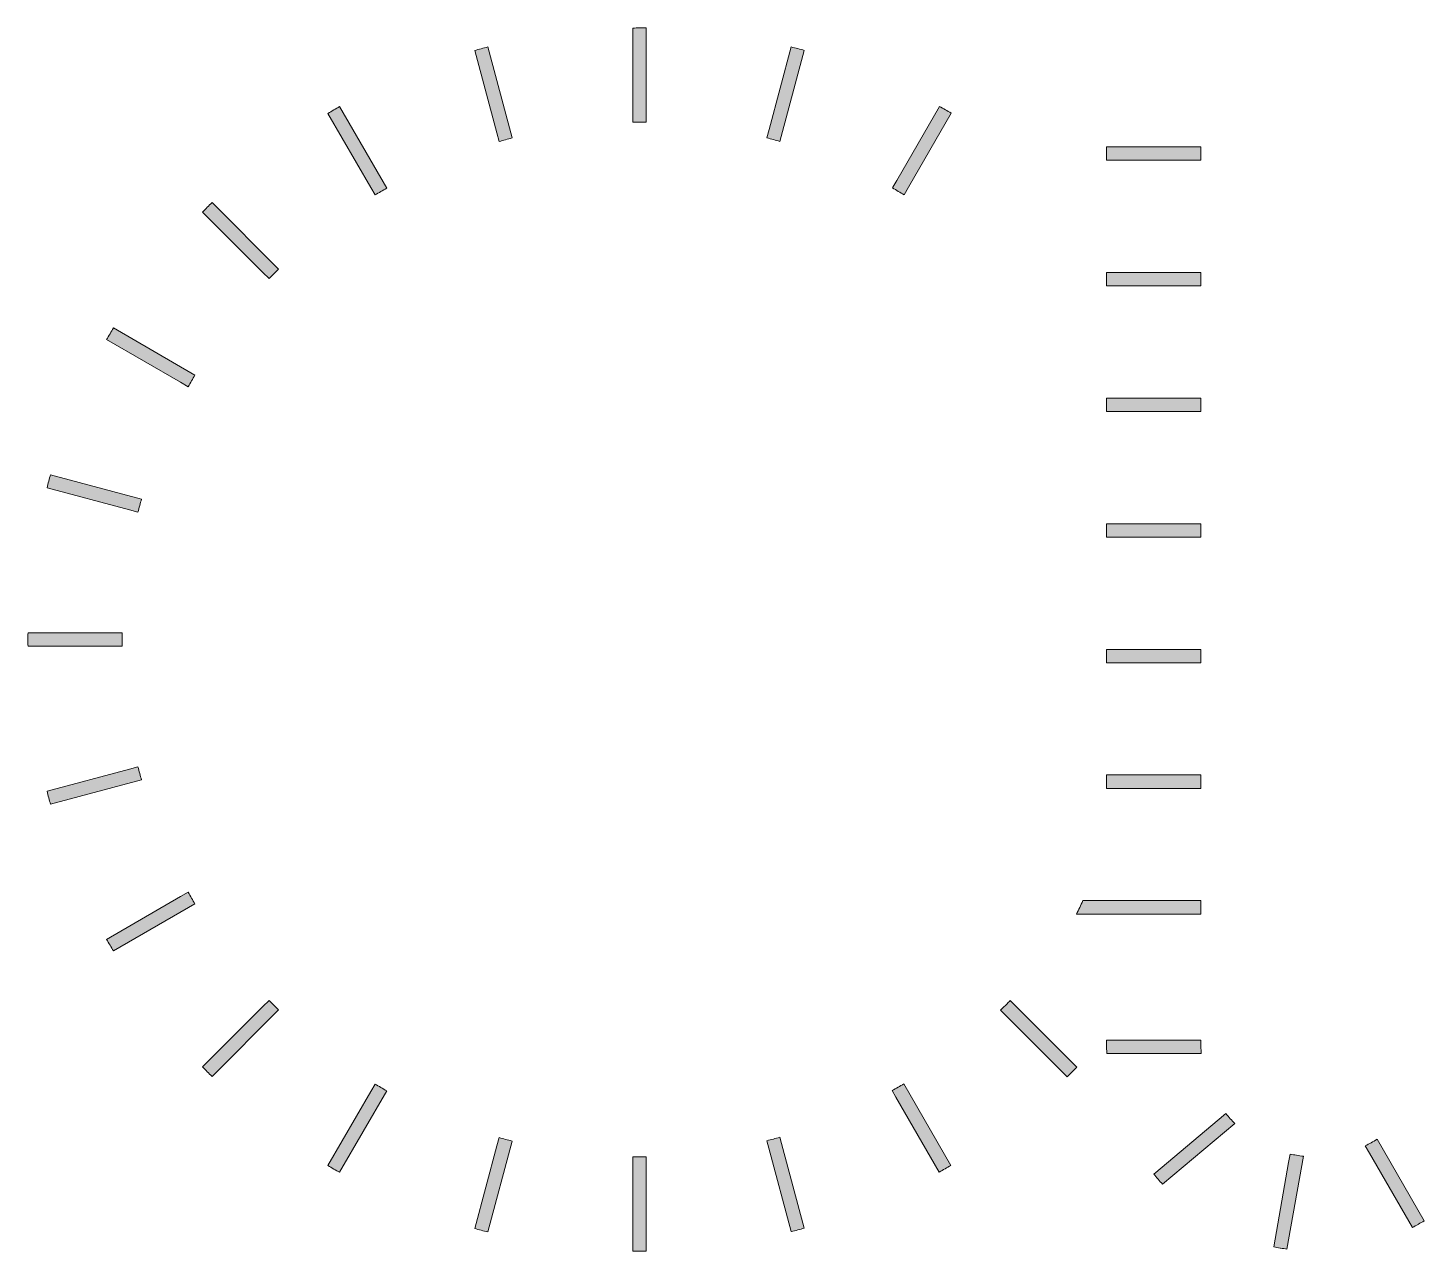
# Model space of a CAD drawing. Header units: inches. Extents: x 128 to 335, y -297 to -115.
import ezdxf

# ---------------------------------------------------------------- set-up
doc = ezdxf.new("R2010")
doc.units = ezdxf.units.IN
doc.header["$MEASUREMENT"] = 0
doc.layers.add('Wood_01_SensorSupport_3mmThick', color=7, linetype='Continuous')

# ---------------------------------------------------------------- blocks, each defined once
blk = doc.blocks.new('block 2')
at = {"layer": 'Wood_01_SensorSupport_3mmThick'}
h = blk.add_hatch(color=7, dxfattribs=at)
h.dxf.hatch_style = 2
edge = h.paths.add_edge_path()
edge.add_spline(control_points=[(217.68, -127.98), (217.68, -127.98), (217.68, -127.98), (217.68, -127.98), (217.68, -127.98), (217.68, -129.28), (217.68, -129.28), (218.01, -129.28), (218.34, -129.27), (218.68, -129.27), (219.01, -129.27), (219.34, -129.28), (219.68, -129.28), (219.68, -129.28), (219.68, -115.29), (219.68, -115.29), (219.34, -115.29), (219.01, -115.29), (218.68, -115.29), (218.67, -115.29), (218.66, -115.29), (218.66, -115.29), (218.33, -115.29), (218, -115.3), (217.68, -115.3), (217.68, -115.3), (217.68, -127.98), (217.68, -127.98)], knot_values=[0, 0, 0, 0, 1, 1, 1, 2, 2, 2, 3, 3, 3, 4, 4, 4, 5, 5, 5, 6, 6, 6, 7, 7, 7, 8, 8, 8, 9, 9, 9, 9], degree=3, periodic=1)
h = blk.add_hatch(color=7, dxfattribs=at)
h.dxf.hatch_style = 2
edge = h.paths.add_edge_path()
edge.add_spline(control_points=[(197.48, -130.89), (197.48, -130.89), (197.82, -132.15), (197.82, -132.15), (198.46, -131.97), (199.11, -131.8), (199.75, -131.63), (199.75, -131.63), (196.13, -118.12), (196.13, -118.12), (195.49, -118.29), (194.84, -118.46), (194.2, -118.64), (194.2, -118.64), (197.48, -130.89), (197.48, -130.89), (197.48, -130.89), (197.48, -130.89), (197.48, -130.89)], knot_values=[0, 0, 0, 0, 1, 1, 1, 2, 2, 2, 3, 3, 3, 4, 4, 4, 5, 5, 5, 6, 6, 6, 6], degree=3, periodic=1)
h = blk.add_hatch(color=7, dxfattribs=at)
h.dxf.hatch_style = 2
edge = h.paths.add_edge_path()
edge.add_spline(control_points=[(237.94, -130.37), (237.94, -130.37), (237.94, -130.37), (237.94, -130.37), (237.94, -130.37), (237.6, -131.62), (237.6, -131.62), (238.25, -131.79), (238.89, -131.96), (239.53, -132.14), (239.53, -132.14), (243.15, -118.63), (243.15, -118.63), (242.51, -118.45), (241.87, -118.28), (241.22, -118.11), (241.22, -118.11), (237.94, -130.37), (237.94, -130.37)], knot_values=[0, 0, 0, 0, 1, 1, 1, 2, 2, 2, 3, 3, 3, 4, 4, 4, 5, 5, 5, 6, 6, 6, 6], degree=3, periodic=1)
h = blk.add_hatch(color=7, dxfattribs=at)
h.dxf.hatch_style = 2
edge = h.paths.add_edge_path()
edge.add_spline(control_points=[(178.75, -138.97), (178.75, -138.97), (179.4, -140.09), (179.4, -140.09), (179.97, -139.75), (180.55, -139.42), (181.13, -139.09), (181.13, -139.09), (174.14, -126.98), (174.14, -126.98), (173.56, -127.31), (172.98, -127.64), (172.41, -127.98), (172.41, -127.98), (178.75, -138.97), (178.75, -138.97), (178.75, -138.97), (178.75, -138.97), (178.75, -138.97)], knot_values=[0, 0, 0, 0, 1, 1, 1, 2, 2, 2, 3, 3, 3, 4, 4, 4, 5, 5, 5, 6, 6, 6, 6], degree=3, periodic=1)
h = blk.add_hatch(color=7, dxfattribs=at)
h.dxf.hatch_style = 2
edge = h.paths.add_edge_path()
edge.add_spline(control_points=[(263.23, -126.95), (263.23, -126.95), (263.23, -126.95), (263.23, -126.94), (263.23, -126.94), (263.23, -126.94), (263.23, -126.94), (263.23, -126.94), (256.89, -137.93), (256.89, -137.93), (256.89, -137.93), (256.89, -137.93), (256.89, -137.93), (256.89, -137.93), (256.31, -138.92), (256.31, -138.92), (256.31, -138.92), (256.24, -139.06), (256.24, -139.06), (256.82, -139.39), (257.4, -139.72), (257.97, -140.06), (257.97, -140.06), (258.62, -138.93), (258.62, -138.93), (258.62, -138.93), (258.62, -138.93), (258.62, -138.93), (258.62, -138.93), (264.96, -127.95), (264.96, -127.95), (264.96, -127.95), (264.96, -127.95), (264.96, -127.95), (264.39, -127.61), (263.81, -127.27), (263.23, -126.95)], knot_values=[0, 0, 0, 0, 1, 1, 1, 2, 2, 2, 3, 3, 3, 4, 4, 4, 5, 5, 5, 6, 6, 6, 7, 7, 7, 8, 8, 8, 9, 9, 9, 10, 10, 10, 11, 11, 11, 12, 12, 12, 12], degree=3, periodic=1)
h = blk.add_hatch(color=7, dxfattribs=at)
h.dxf.hatch_style = 2
edge = h.paths.add_edge_path()
edge.add_spline(control_points=[(162.75, -151.6), (162.75, -151.6), (163.66, -152.52), (163.66, -152.52), (164.13, -152.04), (164.6, -151.57), (165.08, -151.11), (165.08, -151.11), (155.19, -141.22), (155.19, -141.22), (154.72, -141.69), (154.25, -142.16), (153.78, -142.64), (153.78, -142.64), (162.75, -151.6), (162.75, -151.6), (162.75, -151.6), (162.75, -151.6), (162.75, -151.6)], knot_values=[0, 0, 0, 0, 1, 1, 1, 2, 2, 2, 3, 3, 3, 4, 4, 4, 5, 5, 5, 6, 6, 6, 6], degree=3, periodic=1)
h = blk.add_hatch(color=7, dxfattribs=at)
h.dxf.hatch_style = 2
edge = h.paths.add_edge_path()
edge.add_spline(control_points=[(150.52, -167.92), (150.52, -167.92), (151.65, -168.57), (151.65, -168.57), (151.97, -167.99), (152.31, -167.41), (152.65, -166.84), (152.65, -166.84), (140.54, -159.85), (140.54, -159.85), (140.2, -160.42), (139.87, -161), (139.54, -161.58), (139.54, -161.58), (150.52, -167.92), (150.52, -167.92), (150.52, -167.92), (150.52, -167.92), (150.52, -167.92)], knot_values=[0, 0, 0, 0, 1, 1, 1, 2, 2, 2, 3, 3, 3, 4, 4, 4, 5, 5, 5, 6, 6, 6, 6], degree=3, periodic=1)
h = blk.add_hatch(color=7, dxfattribs=at)
h.dxf.hatch_style = 2
edge = h.paths.add_edge_path()
edge.add_spline(control_points=[(130.68, -183.57), (130.68, -183.57), (142.93, -186.86), (142.93, -186.86), (142.93, -186.86), (142.93, -186.86), (142.93, -186.86), (142.93, -186.86), (144.19, -187.19), (144.19, -187.19), (144.35, -186.55), (144.53, -185.9), (144.71, -185.26), (144.71, -185.26), (131.2, -181.64), (131.2, -181.64), (131.02, -182.28), (130.84, -182.93), (130.68, -183.57)], knot_values=[0, 0, 0, 0, 1, 1, 1, 2, 2, 2, 3, 3, 3, 4, 4, 4, 5, 5, 5, 6, 6, 6, 6], degree=3, periodic=1)
h = blk.add_hatch(color=7, dxfattribs=at)
h.dxf.hatch_style = 2
edge = h.paths.add_edge_path()
edge.add_spline(control_points=[(141.84, -207.12), (141.84, -206.78), (141.83, -206.45), (141.83, -206.12), (141.83, -205.78), (141.84, -205.45), (141.84, -205.12), (141.84, -205.12), (140.54, -205.12), (140.54, -205.12), (140.54, -205.12), (127.86, -205.12), (127.86, -205.12), (127.85, -205.45), (127.85, -205.78), (127.85, -206.12), (127.85, -206.45), (127.85, -206.78), (127.86, -207.12), (127.86, -207.12), (140.54, -207.12), (140.54, -207.12), (140.54, -207.12), (141.84, -207.12), (141.84, -207.12)], knot_values=[0, 0, 0, 0, 1, 1, 1, 2, 2, 2, 3, 3, 3, 4, 4, 4, 5, 5, 5, 6, 6, 6, 7, 7, 7, 8, 8, 8, 8], degree=3, periodic=1)
h = blk.add_hatch(color=7, dxfattribs=at)
h.dxf.hatch_style = 2
edge = h.paths.add_edge_path()
edge.add_spline(control_points=[(142.93, -225.38), (142.93, -225.38), (142.93, -225.38), (142.93, -225.38), (142.93, -225.38), (130.68, -228.66), (130.68, -228.66), (130.85, -229.31), (131.02, -229.95), (131.2, -230.59), (131.2, -230.59), (144.71, -226.97), (144.71, -226.97), (144.53, -226.33), (144.35, -225.69), (144.19, -225.04), (144.19, -225.04), (142.93, -225.38), (142.93, -225.38)], knot_values=[0, 0, 0, 0, 1, 1, 1, 2, 2, 2, 3, 3, 3, 4, 4, 4, 5, 5, 5, 6, 6, 6, 6], degree=3, periodic=1)
h = blk.add_hatch(color=7, dxfattribs=at)
h.dxf.hatch_style = 2
edge = h.paths.add_edge_path()
edge.add_spline(control_points=[(152.65, -245.39), (152.31, -244.82), (151.97, -244.24), (151.65, -243.66), (151.65, -243.66), (150.52, -244.31), (150.52, -244.31), (150.52, -244.31), (150.52, -244.31), (150.52, -244.31), (150.52, -244.31), (139.54, -250.65), (139.54, -250.65), (139.87, -251.23), (140.2, -251.81), (140.54, -252.38), (140.54, -252.38), (152.65, -245.39), (152.65, -245.39)], knot_values=[0, 0, 0, 0, 1, 1, 1, 2, 2, 2, 3, 3, 3, 4, 4, 4, 5, 5, 5, 6, 6, 6, 6], degree=3, periodic=1)
h = blk.add_hatch(color=7, dxfattribs=at)
h.dxf.hatch_style = 2
edge = h.paths.add_edge_path()
edge.add_spline(control_points=[(302.02, -246.9), (302.02, -246.9), (302.02, -244.9), (302.02, -244.9), (302.02, -244.9), (300.72, -244.9), (300.72, -244.9), (300.72, -244.9), (284.52, -244.9), (284.52, -244.9), (284.22, -245.58), (283.9, -246.24), (283.56, -246.9), (283.56, -246.9), (300.72, -246.9), (300.72, -246.9), (300.72, -246.9), (302.02, -246.9), (302.02, -246.9)], knot_values=[0, 0, 0, 0, 1, 1, 1, 2, 2, 2, 3, 3, 3, 4, 4, 4, 5, 5, 5, 6, 6, 6, 6], degree=3, periodic=1)
h = blk.add_hatch(color=7, dxfattribs=at)
h.dxf.hatch_style = 2
edge = h.paths.add_edge_path()
edge.add_spline(control_points=[(153.78, -269.6), (153.78, -269.6), (153.78, -269.6), (153.78, -269.6), (154.25, -270.07), (154.72, -270.55), (155.19, -271.01), (155.19, -271.01), (155.19, -271.01), (155.19, -271.01), (155.19, -271.01), (155.19, -271.01), (155.19, -271.01), (155.19, -271.01), (155.19, -271.01), (155.19, -271.01), (155.19, -271.01), (165.08, -261.13), (165.08, -261.13), (164.6, -260.66), (164.13, -260.19), (163.66, -259.71), (163.66, -259.71), (162.75, -260.63), (162.75, -260.63), (162.75, -260.63), (162.75, -260.63), (162.75, -260.63), (162.75, -260.63), (153.78, -269.6), (153.78, -269.6), (153.78, -269.6), (153.78, -269.6), (153.78, -269.6), (153.78, -269.6), (153.78, -269.6), (153.78, -269.6)], knot_values=[0, 0, 0, 0, 1, 1, 1, 2, 2, 2, 3, 3, 3, 4, 4, 4, 5, 5, 5, 6, 6, 6, 7, 7, 7, 8, 8, 8, 9, 9, 9, 10, 10, 10, 11, 11, 11, 12, 12, 12, 12], degree=3, periodic=1)
h = blk.add_hatch(color=7, dxfattribs=at)
h.dxf.hatch_style = 2
edge = h.paths.add_edge_path()
edge.add_spline(control_points=[(282.19, -271.05), (282.67, -270.59), (283.14, -270.12), (283.61, -269.64), (283.61, -269.64), (273.72, -259.75), (273.72, -259.75), (273.57, -259.9), (273.43, -260.06), (273.28, -260.21), (272.96, -260.53), (272.64, -260.85), (272.31, -261.17), (272.31, -261.17), (273.23, -262.09), (273.23, -262.09), (273.23, -262.09), (273.23, -262.09), (273.23, -262.09), (273.23, -262.09), (282.19, -271.05), (282.19, -271.05)], knot_values=[0, 0, 0, 0, 1, 1, 1, 2, 2, 2, 3, 3, 3, 4, 4, 4, 5, 5, 5, 6, 6, 6, 7, 7, 7, 7], degree=3, periodic=1)
h = blk.add_hatch(color=7, dxfattribs=at)
h.dxf.hatch_style = 2
edge = h.paths.add_edge_path()
edge.add_spline(control_points=[(302.11, -267.61), (302.05, -267.03), (302.02, -266.45), (302.02, -265.86), (302.02, -265.86), (302.02, -265.61), (302.02, -265.61), (302.02, -265.61), (300.72, -265.61), (300.72, -265.61), (300.72, -265.61), (288.04, -265.61), (288.04, -265.61), (288.04, -265.61), (288.04, -266.18), (288.04, -266.18), (288.04, -266.18), (288.04, -266.18), (288.04, -266.18), (288.04, -266.18), (288.04, -266.18), (288.04, -266.18), (288.04, -266.66), (288.06, -267.13), (288.08, -267.61), (288.08, -267.61), (300.81, -267.61), (300.81, -267.61), (300.81, -267.61), (302.11, -267.61), (302.11, -267.61)], knot_values=[0, 0, 0, 0, 1, 1, 1, 2, 2, 2, 3, 3, 3, 4, 4, 4, 5, 5, 5, 6, 6, 6, 7, 7, 7, 8, 8, 8, 9, 9, 9, 10, 10, 10, 10], degree=3, periodic=1)
h = blk.add_hatch(color=7, dxfattribs=at)
h.dxf.hatch_style = 2
edge = h.paths.add_edge_path()
edge.add_spline(control_points=[(172.41, -284.25), (172.41, -284.25), (172.41, -284.25), (172.41, -284.25), (172.98, -284.59), (173.56, -284.93), (174.14, -285.25), (174.14, -285.25), (181.13, -273.15), (181.13, -273.15), (180.55, -272.82), (179.97, -272.48), (179.4, -272.14), (179.4, -272.14), (178.75, -273.27), (178.75, -273.27), (178.75, -273.27), (178.75, -273.27), (178.75, -273.27), (178.75, -273.27), (172.41, -284.25), (172.41, -284.25), (172.41, -284.25), (172.41, -284.25), (172.41, -284.25), (172.41, -284.25), (172.41, -284.25), (172.41, -284.25)], knot_values=[0, 0, 0, 0, 1, 1, 1, 2, 2, 2, 3, 3, 3, 4, 4, 4, 5, 5, 5, 6, 6, 6, 7, 7, 7, 8, 8, 8, 9, 9, 9, 9], degree=3, periodic=1)
h = blk.add_hatch(color=7, dxfattribs=at)
h.dxf.hatch_style = 2
edge = h.paths.add_edge_path()
edge.add_spline(control_points=[(256.2, -273.12), (256.2, -273.12), (256.75, -274.07), (256.75, -274.07), (256.75, -274.07), (263.19, -285.22), (263.19, -285.22), (263.77, -284.89), (264.35, -284.56), (264.92, -284.22), (264.92, -284.22), (264.92, -284.22), (264.92, -284.22), (264.92, -284.22), (264.92, -284.22), (264.92, -284.22), (264.92, -284.22), (257.94, -272.12), (257.94, -272.12), (257.36, -272.46), (256.79, -272.79), (256.2, -273.12)], knot_values=[0, 0, 0, 0, 1, 1, 1, 2, 2, 2, 3, 3, 3, 4, 4, 4, 5, 5, 5, 6, 6, 6, 7, 7, 7, 7], degree=3, periodic=1)
h = blk.add_hatch(color=7, dxfattribs=at)
h.dxf.hatch_style = 2
edge = h.paths.add_edge_path()
edge.add_spline(control_points=[(305.76, -276.52), (305.76, -276.52), (304.76, -277.35), (304.76, -277.35), (304.76, -277.35), (304.76, -277.35), (304.76, -277.35), (304.76, -277.35), (295.05, -285.5), (295.05, -285.5), (295.47, -286.02), (295.91, -286.52), (296.36, -287.01), (296.36, -287.01), (307.1, -278.01), (307.1, -278.01), (306.62, -277.54), (306.18, -277.04), (305.76, -276.52)], knot_values=[0, 0, 0, 0, 1, 1, 1, 2, 2, 2, 3, 3, 3, 4, 4, 4, 5, 5, 5, 6, 6, 6, 6], degree=3, periodic=1)
h = blk.add_hatch(color=7, dxfattribs=at)
h.dxf.hatch_style = 2
edge = h.paths.add_edge_path()
edge.add_spline(control_points=[(194.2, -293.59), (194.84, -293.77), (195.49, -293.95), (196.13, -294.11), (196.13, -294.11), (196.13, -294.11), (196.13, -294.11), (196.13, -294.11), (199.75, -280.6), (199.75, -280.6), (199.11, -280.44), (198.46, -280.27), (197.82, -280.09), (197.82, -280.09), (197.48, -281.34), (197.48, -281.34), (197.48, -281.34), (197.48, -281.34), (197.48, -281.34), (197.48, -281.34), (194.2, -293.59), (194.2, -293.59), (194.2, -293.59), (194.2, -293.59), (194.2, -293.59), (194.2, -293.59), (194.2, -293.59), (194.2, -293.59)], knot_values=[0, 0, 0, 0, 1, 1, 1, 2, 2, 2, 3, 3, 3, 4, 4, 4, 5, 5, 5, 6, 6, 6, 7, 7, 7, 8, 8, 8, 9, 9, 9, 9], degree=3, periodic=1)
h = blk.add_hatch(color=7, dxfattribs=at)
h.dxf.hatch_style = 2
edge = h.paths.add_edge_path()
edge.add_spline(control_points=[(239.52, -280.04), (238.88, -280.22), (238.23, -280.39), (237.59, -280.56), (237.59, -280.56), (237.88, -281.64), (237.88, -281.64), (237.88, -281.64), (241.21, -294.06), (241.21, -294.06), (241.21, -294.06), (241.21, -294.06), (241.21, -294.06), (241.21, -294.06), (241.21, -294.06), (241.21, -294.06), (241.21, -294.06), (241.22, -294.06), (241.23, -294.06), (241.87, -293.89), (242.5, -293.73), (243.14, -293.55), (243.14, -293.55), (243.14, -293.55), (243.14, -293.55), (243.14, -293.55), (239.77, -280.98), (239.77, -280.98), (239.77, -280.98), (239.52, -280.04), (239.52, -280.04)], knot_values=[0, 0, 0, 0, 1, 1, 1, 2, 2, 2, 3, 3, 3, 4, 4, 4, 5, 5, 5, 6, 6, 6, 7, 7, 7, 8, 8, 8, 9, 9, 9, 10, 10, 10, 10], degree=3, periodic=1)
h = blk.add_hatch(color=7, dxfattribs=at)
h.dxf.hatch_style = 2
edge = h.paths.add_edge_path()
edge.add_spline(control_points=[(333.46, -293.44), (333.46, -293.44), (333.46, -293.44), (333.46, -293.44), (333.75, -293.29), (334.03, -293.13), (334.31, -292.98), (334.33, -292.97), (334.35, -292.95), (334.38, -292.94), (334.65, -292.79), (334.93, -292.62), (335.2, -292.46), (335.2, -292.46), (328.21, -280.34), (328.21, -280.34), (327.64, -280.7), (327.05, -281.02), (326.45, -281.3), (326.45, -281.3), (327.1, -282.43), (327.1, -282.43), (327.1, -282.43), (327.1, -282.43), (327.1, -282.43), (327.1, -282.43), (333.46, -293.44), (333.46, -293.44)], knot_values=[0, 0, 0, 0, 1, 1, 1, 2, 2, 2, 3, 3, 3, 4, 4, 4, 5, 5, 5, 6, 6, 6, 7, 7, 7, 8, 8, 8, 9, 9, 9, 9], degree=3, periodic=1)
h = blk.add_hatch(color=7, dxfattribs=at)
h.dxf.hatch_style = 2
edge = h.paths.add_edge_path()
edge.add_spline(control_points=[(219.68, -282.95), (219.34, -282.95), (219.01, -282.96), (218.68, -282.96), (218.34, -282.96), (218.01, -282.95), (217.68, -282.95), (217.68, -282.95), (217.68, -284.25), (217.68, -284.25), (217.68, -284.25), (217.68, -284.25), (217.68, -284.25), (217.68, -284.25), (217.68, -296.94), (217.68, -296.94), (217.97, -296.94), (218.27, -296.95), (218.57, -296.95), (218.6, -296.95), (218.64, -296.95), (218.68, -296.95), (219.01, -296.95), (219.34, -296.94), (219.68, -296.94), (219.68, -296.94), (219.68, -282.95), (219.68, -282.95)], knot_values=[0, 0, 0, 0, 1, 1, 1, 2, 2, 2, 3, 3, 3, 4, 4, 4, 5, 5, 5, 6, 6, 6, 7, 7, 7, 8, 8, 8, 9, 9, 9, 9], degree=3, periodic=1)
h = blk.add_hatch(color=7, dxfattribs=at)
h.dxf.hatch_style = 2
edge = h.paths.add_edge_path()
edge.add_spline(control_points=[(315.3, -282.53), (315.3, -282.53), (315.07, -283.81), (315.07, -283.81), (315.07, -283.81), (315.07, -283.81), (315.07, -283.81), (315.07, -283.81), (312.87, -296.31), (312.87, -296.31), (313.19, -296.37), (313.51, -296.44), (313.83, -296.5), (313.85, -296.5), (313.87, -296.5), (313.88, -296.5), (314.2, -296.56), (314.52, -296.61), (314.84, -296.65), (314.84, -296.65), (317.27, -282.86), (317.27, -282.86), (316.6, -282.79), (315.94, -282.67), (315.3, -282.53)], knot_values=[0, 0, 0, 0, 1, 1, 1, 2, 2, 2, 3, 3, 3, 4, 4, 4, 5, 5, 5, 6, 6, 6, 7, 7, 7, 8, 8, 8, 8], degree=3, periodic=1)
at = {"layer": 'Wood_01_SensorSupport_3mmThick', "lineweight": 0}
for points, knots in [([(217.68, -127.98), (217.68, -127.98), (217.68, -127.98), (217.68, -127.98), (217.68, -127.98), (217.68, -129.28), (217.68, -129.28), (218.01, -129.28), (218.34, -129.27), (218.68, -129.27), (219.01, -129.27), (219.34, -129.28), (219.68, -129.28), (219.68, -129.28), (219.68, -115.29), (219.68, -115.29), (219.34, -115.29), (219.01, -115.29), (218.68, -115.29), (218.67, -115.29), (218.66, -115.29), (218.66, -115.29), (218.33, -115.29), (218, -115.3), (217.68, -115.3), (217.68, -115.3), (217.68, -127.98), (217.68, -127.98)], [0, 0, 0, 0, 1, 1, 1, 2, 2, 2, 3, 3, 3, 4, 4, 4, 5, 5, 5, 6, 6, 6, 7, 7, 7, 8, 8, 8, 9, 9, 9, 9]), ([(197.48, -130.89), (197.48, -130.89), (197.82, -132.15), (197.82, -132.15), (198.46, -131.97), (199.11, -131.8), (199.75, -131.63), (199.75, -131.63), (196.13, -118.12), (196.13, -118.12), (195.49, -118.29), (194.84, -118.46), (194.2, -118.64), (194.2, -118.64), (197.48, -130.89), (197.48, -130.89), (197.48, -130.89), (197.48, -130.89), (197.48, -130.89)], [0, 0, 0, 0, 1, 1, 1, 2, 2, 2, 3, 3, 3, 4, 4, 4, 5, 5, 5, 6, 6, 6, 6]), ([(237.94, -130.37), (237.94, -130.37), (237.94, -130.37), (237.94, -130.37), (237.94, -130.37), (237.6, -131.62), (237.6, -131.62), (238.25, -131.79), (238.89, -131.96), (239.53, -132.14), (239.53, -132.14), (243.15, -118.63), (243.15, -118.63), (242.51, -118.45), (241.87, -118.28), (241.22, -118.11), (241.22, -118.11), (237.94, -130.37), (237.94, -130.37)], [0, 0, 0, 0, 1, 1, 1, 2, 2, 2, 3, 3, 3, 4, 4, 4, 5, 5, 5, 6, 6, 6, 6]), ([(178.75, -138.97), (178.75, -138.97), (179.4, -140.09), (179.4, -140.09), (179.97, -139.75), (180.55, -139.42), (181.13, -139.09), (181.13, -139.09), (174.14, -126.98), (174.14, -126.98), (173.56, -127.31), (172.98, -127.64), (172.41, -127.98), (172.41, -127.98), (178.75, -138.97), (178.75, -138.97), (178.75, -138.97), (178.75, -138.97), (178.75, -138.97)], [0, 0, 0, 0, 1, 1, 1, 2, 2, 2, 3, 3, 3, 4, 4, 4, 5, 5, 5, 6, 6, 6, 6]), ([(263.23, -126.95), (263.23, -126.95), (263.23, -126.95), (263.23, -126.94), (263.23, -126.94), (263.23, -126.94), (263.23, -126.94), (263.23, -126.94), (256.89, -137.93), (256.89, -137.93), (256.89, -137.93), (256.89, -137.93), (256.89, -137.93), (256.89, -137.93), (256.31, -138.92), (256.31, -138.92), (256.31, -138.92), (256.24, -139.06), (256.24, -139.06), (256.82, -139.39), (257.4, -139.72), (257.97, -140.06), (257.97, -140.06), (258.62, -138.93), (258.62, -138.93), (258.62, -138.93), (258.62, -138.93), (258.62, -138.93), (258.62, -138.93), (264.96, -127.95), (264.96, -127.95), (264.96, -127.95), (264.96, -127.95), (264.96, -127.95), (264.39, -127.61), (263.81, -127.27), (263.23, -126.95)], [0, 0, 0, 0, 1, 1, 1, 2, 2, 2, 3, 3, 3, 4, 4, 4, 5, 5, 5, 6, 6, 6, 7, 7, 7, 8, 8, 8, 9, 9, 9, 10, 10, 10, 11, 11, 11, 12, 12, 12, 12]), ([(162.75, -151.6), (162.75, -151.6), (163.66, -152.52), (163.66, -152.52), (164.13, -152.04), (164.6, -151.57), (165.08, -151.11), (165.08, -151.11), (155.19, -141.22), (155.19, -141.22), (154.72, -141.69), (154.25, -142.16), (153.78, -142.64), (153.78, -142.64), (162.75, -151.6), (162.75, -151.6), (162.75, -151.6), (162.75, -151.6), (162.75, -151.6)], [0, 0, 0, 0, 1, 1, 1, 2, 2, 2, 3, 3, 3, 4, 4, 4, 5, 5, 5, 6, 6, 6, 6]), ([(150.52, -167.92), (150.52, -167.92), (151.65, -168.57), (151.65, -168.57), (151.97, -167.99), (152.31, -167.41), (152.65, -166.84), (152.65, -166.84), (140.54, -159.85), (140.54, -159.85), (140.2, -160.42), (139.87, -161), (139.54, -161.58), (139.54, -161.58), (150.52, -167.92), (150.52, -167.92), (150.52, -167.92), (150.52, -167.92), (150.52, -167.92)], [0, 0, 0, 0, 1, 1, 1, 2, 2, 2, 3, 3, 3, 4, 4, 4, 5, 5, 5, 6, 6, 6, 6]), ([(130.68, -183.57), (130.68, -183.57), (142.93, -186.86), (142.93, -186.86), (142.93, -186.86), (142.93, -186.86), (142.93, -186.86), (142.93, -186.86), (144.19, -187.19), (144.19, -187.19), (144.35, -186.55), (144.53, -185.9), (144.71, -185.26), (144.71, -185.26), (131.2, -181.64), (131.2, -181.64), (131.02, -182.28), (130.84, -182.93), (130.68, -183.57)], [0, 0, 0, 0, 1, 1, 1, 2, 2, 2, 3, 3, 3, 4, 4, 4, 5, 5, 5, 6, 6, 6, 6]), ([(141.84, -207.12), (141.84, -206.78), (141.83, -206.45), (141.83, -206.12), (141.83, -205.78), (141.84, -205.45), (141.84, -205.12), (141.84, -205.12), (140.54, -205.12), (140.54, -205.12), (140.54, -205.12), (127.86, -205.12), (127.86, -205.12), (127.85, -205.45), (127.85, -205.78), (127.85, -206.12), (127.85, -206.45), (127.85, -206.78), (127.86, -207.12), (127.86, -207.12), (140.54, -207.12), (140.54, -207.12), (140.54, -207.12), (141.84, -207.12), (141.84, -207.12)], [0, 0, 0, 0, 1, 1, 1, 2, 2, 2, 3, 3, 3, 4, 4, 4, 5, 5, 5, 6, 6, 6, 7, 7, 7, 8, 8, 8, 8]), ([(142.93, -225.38), (142.93, -225.38), (142.93, -225.38), (142.93, -225.38), (142.93, -225.38), (130.68, -228.66), (130.68, -228.66), (130.85, -229.31), (131.02, -229.95), (131.2, -230.59), (131.2, -230.59), (144.71, -226.97), (144.71, -226.97), (144.53, -226.33), (144.35, -225.69), (144.19, -225.04), (144.19, -225.04), (142.93, -225.38), (142.93, -225.38)], [0, 0, 0, 0, 1, 1, 1, 2, 2, 2, 3, 3, 3, 4, 4, 4, 5, 5, 5, 6, 6, 6, 6]), ([(152.65, -245.39), (152.31, -244.82), (151.97, -244.24), (151.65, -243.66), (151.65, -243.66), (150.52, -244.31), (150.52, -244.31), (150.52, -244.31), (150.52, -244.31), (150.52, -244.31), (150.52, -244.31), (139.54, -250.65), (139.54, -250.65), (139.87, -251.23), (140.2, -251.81), (140.54, -252.38), (140.54, -252.38), (152.65, -245.39), (152.65, -245.39)], [0, 0, 0, 0, 1, 1, 1, 2, 2, 2, 3, 3, 3, 4, 4, 4, 5, 5, 5, 6, 6, 6, 6]), ([(302.02, -246.9), (302.02, -246.9), (302.02, -244.9), (302.02, -244.9), (302.02, -244.9), (300.72, -244.9), (300.72, -244.9), (300.72, -244.9), (284.52, -244.9), (284.52, -244.9), (284.22, -245.58), (283.9, -246.24), (283.56, -246.9), (283.56, -246.9), (300.72, -246.9), (300.72, -246.9), (300.72, -246.9), (302.02, -246.9), (302.02, -246.9)], [0, 0, 0, 0, 1, 1, 1, 2, 2, 2, 3, 3, 3, 4, 4, 4, 5, 5, 5, 6, 6, 6, 6]), ([(153.78, -269.6), (153.78, -269.6), (153.78, -269.6), (153.78, -269.6), (154.25, -270.07), (154.72, -270.55), (155.19, -271.01), (155.19, -271.01), (155.19, -271.01), (155.19, -271.01), (155.19, -271.01), (155.19, -271.01), (155.19, -271.01), (155.19, -271.01), (155.19, -271.01), (155.19, -271.01), (155.19, -271.01), (165.08, -261.13), (165.08, -261.13), (164.6, -260.66), (164.13, -260.19), (163.66, -259.71), (163.66, -259.71), (162.75, -260.63), (162.75, -260.63), (162.75, -260.63), (162.75, -260.63), (162.75, -260.63), (162.75, -260.63), (153.78, -269.6), (153.78, -269.6), (153.78, -269.6), (153.78, -269.6), (153.78, -269.6), (153.78, -269.6), (153.78, -269.6), (153.78, -269.6)], [0, 0, 0, 0, 1, 1, 1, 2, 2, 2, 3, 3, 3, 4, 4, 4, 5, 5, 5, 6, 6, 6, 7, 7, 7, 8, 8, 8, 9, 9, 9, 10, 10, 10, 11, 11, 11, 12, 12, 12, 12]), ([(282.19, -271.05), (282.67, -270.59), (283.14, -270.12), (283.61, -269.64), (283.61, -269.64), (273.72, -259.75), (273.72, -259.75), (273.57, -259.9), (273.43, -260.06), (273.28, -260.21), (272.96, -260.53), (272.64, -260.85), (272.31, -261.17), (272.31, -261.17), (273.23, -262.09), (273.23, -262.09), (273.23, -262.09), (273.23, -262.09), (273.23, -262.09), (273.23, -262.09), (282.19, -271.05), (282.19, -271.05)], [0, 0, 0, 0, 1, 1, 1, 2, 2, 2, 3, 3, 3, 4, 4, 4, 5, 5, 5, 6, 6, 6, 7, 7, 7, 7]), ([(302.11, -267.61), (302.05, -267.03), (302.02, -266.45), (302.02, -265.86), (302.02, -265.86), (302.02, -265.61), (302.02, -265.61), (302.02, -265.61), (300.72, -265.61), (300.72, -265.61), (300.72, -265.61), (288.04, -265.61), (288.04, -265.61), (288.04, -265.61), (288.04, -266.18), (288.04, -266.18), (288.04, -266.18), (288.04, -266.18), (288.04, -266.18), (288.04, -266.18), (288.04, -266.18), (288.04, -266.18), (288.04, -266.66), (288.06, -267.13), (288.08, -267.61), (288.08, -267.61), (300.81, -267.61), (300.81, -267.61), (300.81, -267.61), (302.11, -267.61), (302.11, -267.61)], [0, 0, 0, 0, 1, 1, 1, 2, 2, 2, 3, 3, 3, 4, 4, 4, 5, 5, 5, 6, 6, 6, 7, 7, 7, 8, 8, 8, 9, 9, 9, 10, 10, 10, 10]), ([(172.41, -284.25), (172.41, -284.25), (172.41, -284.25), (172.41, -284.25), (172.98, -284.59), (173.56, -284.93), (174.14, -285.25), (174.14, -285.25), (181.13, -273.15), (181.13, -273.15), (180.55, -272.82), (179.97, -272.48), (179.4, -272.14), (179.4, -272.14), (178.75, -273.27), (178.75, -273.27), (178.75, -273.27), (178.75, -273.27), (178.75, -273.27), (178.75, -273.27), (172.41, -284.25), (172.41, -284.25), (172.41, -284.25), (172.41, -284.25), (172.41, -284.25), (172.41, -284.25), (172.41, -284.25), (172.41, -284.25)], [0, 0, 0, 0, 1, 1, 1, 2, 2, 2, 3, 3, 3, 4, 4, 4, 5, 5, 5, 6, 6, 6, 7, 7, 7, 8, 8, 8, 9, 9, 9, 9]), ([(256.2, -273.12), (256.2, -273.12), (256.75, -274.07), (256.75, -274.07), (256.75, -274.07), (263.19, -285.22), (263.19, -285.22), (263.77, -284.89), (264.35, -284.56), (264.92, -284.22), (264.92, -284.22), (264.92, -284.22), (264.92, -284.22), (264.92, -284.22), (264.92, -284.22), (264.92, -284.22), (264.92, -284.22), (257.94, -272.12), (257.94, -272.12), (257.36, -272.46), (256.79, -272.79), (256.2, -273.12)], [0, 0, 0, 0, 1, 1, 1, 2, 2, 2, 3, 3, 3, 4, 4, 4, 5, 5, 5, 6, 6, 6, 7, 7, 7, 7]), ([(305.76, -276.52), (305.76, -276.52), (304.76, -277.35), (304.76, -277.35), (304.76, -277.35), (304.76, -277.35), (304.76, -277.35), (304.76, -277.35), (295.05, -285.5), (295.05, -285.5), (295.47, -286.02), (295.91, -286.52), (296.36, -287.01), (296.36, -287.01), (307.1, -278.01), (307.1, -278.01), (306.62, -277.54), (306.18, -277.04), (305.76, -276.52)], [0, 0, 0, 0, 1, 1, 1, 2, 2, 2, 3, 3, 3, 4, 4, 4, 5, 5, 5, 6, 6, 6, 6]), ([(194.2, -293.59), (194.84, -293.77), (195.49, -293.95), (196.13, -294.11), (196.13, -294.11), (196.13, -294.11), (196.13, -294.11), (196.13, -294.11), (199.75, -280.6), (199.75, -280.6), (199.11, -280.44), (198.46, -280.27), (197.82, -280.09), (197.82, -280.09), (197.48, -281.34), (197.48, -281.34), (197.48, -281.34), (197.48, -281.34), (197.48, -281.34), (197.48, -281.34), (194.2, -293.59), (194.2, -293.59), (194.2, -293.59), (194.2, -293.59), (194.2, -293.59), (194.2, -293.59), (194.2, -293.59), (194.2, -293.59)], [0, 0, 0, 0, 1, 1, 1, 2, 2, 2, 3, 3, 3, 4, 4, 4, 5, 5, 5, 6, 6, 6, 7, 7, 7, 8, 8, 8, 9, 9, 9, 9]), ([(239.52, -280.04), (238.88, -280.22), (238.23, -280.39), (237.59, -280.56), (237.59, -280.56), (237.88, -281.64), (237.88, -281.64), (237.88, -281.64), (241.21, -294.06), (241.21, -294.06), (241.21, -294.06), (241.21, -294.06), (241.21, -294.06), (241.21, -294.06), (241.21, -294.06), (241.21, -294.06), (241.21, -294.06), (241.22, -294.06), (241.23, -294.06), (241.87, -293.89), (242.5, -293.73), (243.14, -293.55), (243.14, -293.55), (243.14, -293.55), (243.14, -293.55), (243.14, -293.55), (239.77, -280.98), (239.77, -280.98), (239.77, -280.98), (239.52, -280.04), (239.52, -280.04)], [0, 0, 0, 0, 1, 1, 1, 2, 2, 2, 3, 3, 3, 4, 4, 4, 5, 5, 5, 6, 6, 6, 7, 7, 7, 8, 8, 8, 9, 9, 9, 10, 10, 10, 10]), ([(333.46, -293.44), (333.46, -293.44), (333.46, -293.44), (333.46, -293.44), (333.75, -293.29), (334.03, -293.13), (334.31, -292.98), (334.33, -292.97), (334.35, -292.95), (334.38, -292.94), (334.65, -292.79), (334.93, -292.62), (335.2, -292.46), (335.2, -292.46), (328.21, -280.34), (328.21, -280.34), (327.64, -280.7), (327.05, -281.02), (326.45, -281.3), (326.45, -281.3), (327.1, -282.43), (327.1, -282.43), (327.1, -282.43), (327.1, -282.43), (327.1, -282.43), (327.1, -282.43), (333.46, -293.44), (333.46, -293.44)], [0, 0, 0, 0, 1, 1, 1, 2, 2, 2, 3, 3, 3, 4, 4, 4, 5, 5, 5, 6, 6, 6, 7, 7, 7, 8, 8, 8, 9, 9, 9, 9]), ([(219.68, -282.95), (219.34, -282.95), (219.01, -282.96), (218.68, -282.96), (218.34, -282.96), (218.01, -282.95), (217.68, -282.95), (217.68, -282.95), (217.68, -284.25), (217.68, -284.25), (217.68, -284.25), (217.68, -284.25), (217.68, -284.25), (217.68, -284.25), (217.68, -296.94), (217.68, -296.94), (217.97, -296.94), (218.27, -296.95), (218.57, -296.95), (218.6, -296.95), (218.64, -296.95), (218.68, -296.95), (219.01, -296.95), (219.34, -296.94), (219.68, -296.94), (219.68, -296.94), (219.68, -282.95), (219.68, -282.95)], [0, 0, 0, 0, 1, 1, 1, 2, 2, 2, 3, 3, 3, 4, 4, 4, 5, 5, 5, 6, 6, 6, 7, 7, 7, 8, 8, 8, 9, 9, 9, 9]), ([(315.3, -282.53), (315.3, -282.53), (315.07, -283.81), (315.07, -283.81), (315.07, -283.81), (315.07, -283.81), (315.07, -283.81), (315.07, -283.81), (312.87, -296.31), (312.87, -296.31), (313.19, -296.37), (313.51, -296.44), (313.83, -296.5), (313.85, -296.5), (313.87, -296.5), (313.88, -296.5), (314.2, -296.56), (314.52, -296.61), (314.84, -296.65), (314.84, -296.65), (317.27, -282.86), (317.27, -282.86), (316.6, -282.79), (315.94, -282.67), (315.3, -282.53)], [0, 0, 0, 0, 1, 1, 1, 2, 2, 2, 3, 3, 3, 4, 4, 4, 5, 5, 5, 6, 6, 6, 7, 7, 7, 8, 8, 8, 8])]:
    blk.add_open_spline(points, degree=3, knots=knots, dxfattribs=at)

msp = doc.modelspace()

# ---------------------------------------------------------------- hatches: boundary and pattern name
at = {"layer": 'Wood_01_SensorSupport_3mmThick'}
h = msp.add_hatch(color=7, dxfattribs=at)
h.dxf.hatch_style = 2
h.paths.add_polyline_path([(288.04, -134.95), (302.02, -134.95), (302.02, -132.95), (288.04, -132.95)])
h = msp.add_hatch(color=7, dxfattribs=at)
h.dxf.hatch_style = 2
h.paths.add_polyline_path([(288.04, -153.61), (302.02, -153.61), (302.02, -151.61), (288.04, -151.61)])
h = msp.add_hatch(color=7, dxfattribs=at)
h.dxf.hatch_style = 2
h.paths.add_polyline_path([(288.04, -172.26), (302.02, -172.26), (302.02, -170.26), (288.04, -170.26)])
h = msp.add_hatch(color=7, dxfattribs=at)
h.dxf.hatch_style = 2
h.paths.add_polyline_path([(288.04, -190.92), (302.02, -190.92), (302.02, -188.92), (288.04, -188.92)])
h = msp.add_hatch(color=7, dxfattribs=at)
h.dxf.hatch_style = 2
h.paths.add_polyline_path([(288.04, -209.58), (302.02, -209.58), (302.02, -207.58), (288.04, -207.58)])
h = msp.add_hatch(color=7, dxfattribs=at)
h.dxf.hatch_style = 2
h.paths.add_polyline_path([(288.04, -228.24), (302.02, -228.24), (302.02, -226.24), (288.04, -226.24)])

# ---------------------------------------------------------------- linework, layer by layer
at = {"layer": 'Wood_01_SensorSupport_3mmThick', "lineweight": 0}
for points in [[(288.04, -134.95), (302.02, -134.95), (302.02, -132.95), (288.04, -132.95), (288.04, -134.95)], [(288.04, -153.61), (302.02, -153.61), (302.02, -151.61), (288.04, -151.61), (288.04, -153.61)], [(288.04, -172.26), (302.02, -172.26), (302.02, -170.26), (288.04, -170.26), (288.04, -172.26)], [(288.04, -190.92), (302.02, -190.92), (302.02, -188.92), (288.04, -188.92), (288.04, -190.92)], [(288.04, -209.58), (302.02, -209.58), (302.02, -207.58), (288.04, -207.58), (288.04, -209.58)], [(288.04, -228.24), (302.02, -228.24), (302.02, -226.24), (288.04, -226.24), (288.04, -228.24)]]:
    msp.add_lwpolyline(points, dxfattribs=at)

# ---------------------------------------------------------------- block references
at = {"layer": 'Wood_01_SensorSupport_3mmThick'}
msp.add_blockref('block 2', (0, 0), dxfattribs=at)

doc.saveas('drawing.dxf')
